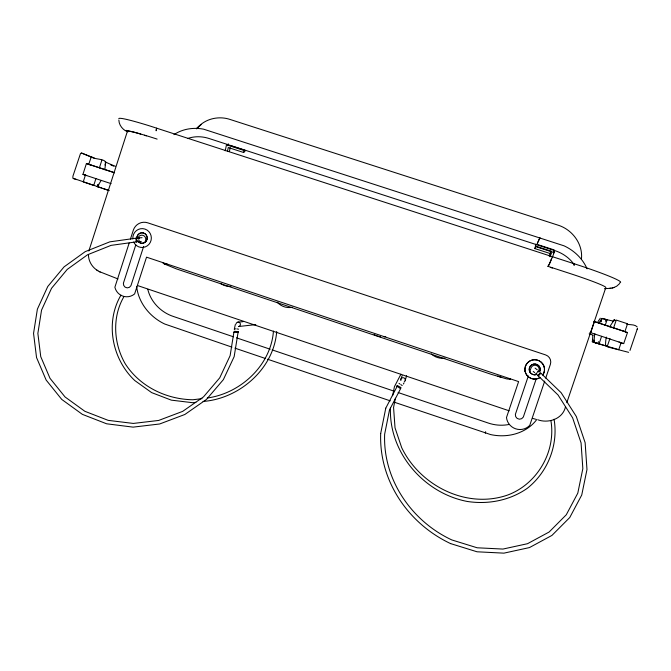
<?xml version="1.0" encoding="UTF-8"?>
<svg xmlns="http://www.w3.org/2000/svg" width="671" height="671" viewBox="0 0 671 671"><rect width="100%" height="100%" fill="white"/><g stroke="black" fill="none" stroke-linecap="round" stroke-linejoin="round"><path stroke-width="1.01" d="M592.342 341.824L592.828 335.584M581.472 258.721C582.965 243.623 572.002 229.339 557.769 225.07L230.036 119.446C218.402 115.529 204.21 118.826 196.695 128.866M601.568 336.356L599.06 343.896L593.894 342.302L594.489 335.961A37.995 35.001 -69.9 0 1 594.9 333.864M593.894 342.302L594.011 340.163M234.548 332.506L233.944 332.296M138.763 238.65L138.771 239.086L138.956 237.878A3.397 0.679 82 0 1 139.224 237.945M236.955 328.933L238.557 329.176M552.267 257.496L554.145 252.615L554.447 250.015L553.315 252.925M549.935 256.758L551.059 253.831L534.913 248.589L536.054 244.051M234.28 329.335L235.328 324.546M233.986 331.675L230.111 355.697L219.719 377.857L203.523 396.855L182.671 411.373L158.641 420.449L133.303 423.435L108.207 420.365L84.865 411.298L65.037 396.947L50.006 378.318L40.746 356.653L37.87 333.395L41.552 310.094L51.55 288.278L67.234 269.406L87.574 254.754L111.059 245.368L136.515 241.845M238.113 332.137L234.162 356.628L223.351 379.66L206.509 399.404L184.827 414.493L159.664 423.98L133.11 427.133L106.63 423.795L82.374 414.359L61.766 399.438L46.156 380.071L36.544 357.559L33.55 333.395L37.375 309.18L47.758 286.509L64.047 266.89L85.183 251.659L109.784 241.854L136.138 238.171M273.449 331.097C270.95 365.427 240.512 393.458 207.23 398.012M276.695 331.566C273.835 368.849 239.446 398.708 203.036 401.459M385.75 408.211L397.349 385.959M450.669 543.627L450.585 543.594C408.32 523.724 378.947 480.881 380.683 433.533L380.7 433.466M380.683 433.533L385.766 408.169M392.619 395.739L394.447 386.63L400.923 374.2M395.412 398.23L393.567 407.448L395.026 427.83L401.711 447.708C420.113 485.888 466.815 509.415 507.838 494.98C537.328 483.917 556.2 451.575 550.883 420.491M225.221 150.782L226.496 144.785L244.085 150.489L243.64 152.502L228.274 147.519L227.427 151.52M227.88 145.808L228.299 143.82M229.365 151.629L230.22 147.654M88.832 251.021L127.373 131.399M565.536 406.618C563.019 418.704 548.819 423.686 537.999 419.845M405.225 380.491L406.559 375.743M98.78 184.5L98.033 186.848L97.278 186.58L97.907 184.659L97.303 186.588L101.422 187.997M105.003 164.982C109.264 158.004 93.504 160.025 91.331 156.679L88.731 164.311L90.795 164.957M86.031 175.458L82.944 174.351L86.416 163.539L114.59 172.757L90.082 164.722M85.41 175.123L83.229 181.916L93.755 185.397L95.936 178.528M99.383 167.851L101.9 160.075M129.167 243.036L114.875 287.255A12.506 12.271 88.8 0 0 134.628 293.915L146.538 257.161L518.608 381.606L506.488 417.547A13.521 13.345 17.1 0 0 529.746 425.389L544.726 381.069M130.434 239.102L133.294 230.262A11.625 11.415 -85.3 0 1 147.704 222.814L545.64 354.925A7.507 7.415 7.3 0 1 550.388 364.328L545.724 378.117M135.802 244.848L123.397 283.204A4.101 4.026 88.9 0 0 130.92 285.737L143.661 246.383M144.928 242.449L145.565 240.478A4.043 3.967 -86 0 0 143.04 235.378A4.043 3.967 -86 0 0 138.033 237.97M605.234 325.309L607.087 319.723L601.954 318.44L600.713 322.114L601.971 318.448L607.087 319.723M528.345 375.928L515.378 414.351A4.261 4.211 17 0 0 523.33 417.026L536.305 378.587M529.679 371.986L531.004 368.043A4.202 4.152 9 0 1 536.314 365.435A4.202 4.152 9 0 1 538.972 370.694M597.869 343.527L598.49 341.673M605.368 321.308L605.997 319.455M566.802 402.701L605.821 287.565A43.363 2.491 17.7 0 0 569.494 273.349L547.905 266.32A12.741 1.132 -71 0 0 551.864 257.941L551.386 259.207A12.598 1.116 -71 0 1 547.913 266.328M590.774 332.355L594.607 321.048M592.954 339.903L592.292 341.875L618.746 349.666L621.027 342.956M624.944 331.449L627.553 323.774L616.255 320.075L613.411 328.387M620.792 342.923L623.695 343.602L627.502 332.514L593.709 321.367M400.847 379.409L402.122 375.668M607.423 345.926L609.947 338.545M629.977 350.455L637.408 328.622L637.156 329.335M534.913 248.589L535.651 246.609L554.145 252.615M537.303 243.699L537.672 242.743M549.13 255.961L551 251.105L535.315 246.014M537.647 242.818L539.929 237.702L538.008 241.904M120.931 295.206C104.844 322.575 112.023 359.153 134.804 380.574L151.629 392.61L171.331 400.142L192.661 402.709L195.865 402.332M123.9 296.691C111.99 317.207 113.533 343.359 125.167 363.657C139.753 386.504 166.123 399.337 192.887 399.757L202.063 398.641M537.605 375.005L538.276 376.188L540.709 373.395M400.889 388.106L389.515 409.897L384.651 434.179C382.814 479.354 411.415 521.141 451.826 539.937L477.173 547.788L502.948 549.063L527.515 543.703L549.13 532.011L566.282 514.774L577.79 493.16L582.839 468.635L581.069 442.902L572.615 417.823L558.029 394.976L538.31 375.961M100.885 180.969L97.278 186.58L98.603 184.743M403.38 384.013L403.976 382.99M597.928 321.703L600.319 318.197M399.832 383.955L398.993 383.367M139.845 241.334L139.744 241.493A3.397 0.679 81.9 0 1 139.316 241.216L138.88 240.042M615.299 320.444L614.292 319.773L610.493 325.561A42.986 41.501 4.1 0 0 609.78 326.92M602.004 318.389L600.763 320.126A37.995 35.001 -69.9 0 0 598.926 323.179M612.908 321.669L614.292 319.773M536.23 373.302L535.919 373.764L537.043 372.866M196.964 128.606L201.233 124.387L196.477 128.471M619.769 283.464L616.666 286.223L613.529 287.633M243.64 152.502L245.578 150.505L230.639 145.666M538.058 371.835L537.723 372.145L538.595 371.055L538.117 371.39M539.861 373.051L540.147 372.908A3.489 0.461 -39.9 0 1 540.482 372.967L537.84 375.232A3.489 0.461 -39.8 0 1 537.505 375.173M628.626 352.334L607.591 346.949M619.853 282.583L620.574 282.34A55.5 3.649 17.6 0 0 581.338 266.085L150.363 126.131A54.032 3.43 19 0 0 118.876 118.809M609.486 288.371L612.816 287.842M612.212 288.027L614.158 287.44M233.944 332.321L238.457 332.522L238.004 332.388M255.794 324.621L238.465 326.534A2.223 2.198 85.7 0 0 240.394 324.261A2.223 2.198 85.7 0 0 238.322 322.114A2.223 2.198 85.7 0 0 236.024 324.009M237.937 322.122L243.053 321.669M139.09 241.585L141.287 241.417M138.645 237.895L142.051 237.693M604.47 288.681L610.853 288.278M235.806 328.832L234.447 328.933M234.498 331.264L238.499 331.81L238.004 331.659M625.062 331.726L623.191 331.055M627.46 332.514L625.489 332.17M450.585 543.594L477.039 551.788L503.913 553.147L529.453 547.578L551.923 535.424L569.763 517.509L581.732 495.03L586.982 469.541L585.137 442.692L576.322 416.506L561.141 392.711L540.843 373.151M626.538 324.11C629.75 325.083 634.892 324.085 637.24 326.978M621.296 342.814L589.884 332.405M623.695 343.602L619.006 342.025M167.104 264.038L164.118 263.879L176.548 268.954L491.507 374.41L506.622 378.897L510.379 379.316L509.792 378.662M81.526 153.055L94.418 158.113M82.944 174.351L86.693 175.567M532.942 418.478L535.634 419.224M397.442 386.278L396.779 386.043L400.335 388.576M85.343 175.148L111.126 183.644M593.877 342.302L598.901 343.846A123.288 1.09 18.2 0 0 605.569 345.431L605.586 343.141A42.986 41.501 4.1 0 1 606.324 337.06M537.983 244.672L553.474 249.696M550.396 267.394L552.384 268.039M73.349 178.561L76.569 179.627M594.632 321.627L623.174 330.996M589.18 333.839L593.239 335.206M109.331 190.639L103.191 188.593M108.316 190.279L72.854 178.184L72.938 176.129L80.512 153.5L81.451 152.988L92.304 157.5M137.865 285.653L509.188 410.811M233.516 336.817L173.026 316.343A33.844 28.417 37.9 0 1 147.796 289.285M236.494 337.823L270.203 349.23M272.191 349.901L394.162 391.193M398.129 392.535L488.362 423.074A34.8 29.683 11.7 0 0 509.474 424.374M231.94 347.133L164.772 324.034A43.439 36.427 37.9 0 1 136.674 286.433M234.909 348.14L265.59 358.549M267.57 359.22L390.304 400.864M394.263 402.206L490.535 434.556A44.663 38.062 11.8 0 0 536.909 419.341M118.012 278.96L99.233 271.545M397.609 385.565L397.19 385.506L400.948 387.536M89.469 164.739L86.416 163.539M605.561 345.355L606.945 345.934M110.841 164.949L113.743 166.156M88.463 254.77C88.446 261.262 92.237 267.435 97.798 270.69M96.8 270.111L100.147 272.074M402.206 385.573L400.822 384.575M125.427 130.77C121.778 128.48 119.002 124.546 118.859 120.151M535.072 368.102L537.261 369.872M533.227 371.449L534.686 372.673M554.061 419.207C558.507 445.032 547.813 472.082 527.297 488.295C509.859 500.507 488.329 504.626 467.435 501.489C424.005 493.328 388.727 452.631 390.463 407.884M551 251.105L551.059 253.831M127.867 131.893A42.223 2.34 18.9 0 1 157.131 139.107M115.269 166.215A122.063 2.978 18.5 0 1 105.934 162.13L105.339 161.602L105.372 163.783A41.677 40.134 27.5 0 1 104.751 169.738M613.873 321.082A123.389 3.984 18.1 0 1 607.07 319.715M614.259 319.849A123.389 3.984 18.1 0 1 615.064 320.335M501.162 377.161A16.691 16.523 10.7 0 1 497.857 376.054M230.941 286.366A16.213 16.012 -86.6 0 1 220.985 283.749M444.957 358.138A16.54 16.456 15.1 0 1 431.336 353.969M385.724 336.507A16.398 16.372 51.1 0 1 384.03 336.767M380.608 336.733A16.398 16.372 51.1 0 1 377.261 335.986M376.465 335.701A16.398 16.372 51.1 0 1 374.141 334.569M165.636 264.408A16.146 15.869 -85.6 0 1 162.885 262.948M292.522 307.268A16.28 16.154 -89.1 0 1 277.198 302.143M573.973 264.307A37.056 33.265 5 0 0 554.909 250.635L209.067 138.503A36.125 31.638 45.5 0 0 187.997 138.402M173.94 134.636A46.374 40.579 45.4 0 1 203.59 129.167L564.051 245.829A47.574 42.676 5.1 0 1 587.083 268.819M136.926 238.515A5.267 5.175 -85.8 0 1 143.426 232.954A5.267 5.175 -85.8 0 1 146.32 241.065A5.267 5.175 -85.8 0 1 137.849 241.082M132.858 238.893A9.436 9.26 -85.8 0 1 145.011 229.088A9.436 9.26 -85.8 0 1 149.004 244.303A9.436 9.26 -85.8 0 1 133.688 242.055M136.842 238.499A5.276 5.175 -85.8 0 1 143.342 232.938A5.276 5.175 -85.8 0 1 146.236 241.04A5.276 5.175 -85.8 0 1 137.756 241.065M536.523 374.519A5.477 5.41 9 0 1 529.218 369.855A5.477 5.41 9 0 1 535.643 364.093A5.477 5.418 9 0 1 539.66 371.768A5.477 5.41 9 0 0 535.643 364.093A5.477 5.418 9 0 0 529.251 369.872A5.477 5.418 9 0 0 536.557 374.544M400.881 380.574A2.256 2.248 36.3 0 1 402.214 377.848A2.256 2.248 36.3 0 1 405.058 378.956A2.256 2.248 36.3 0 1 404.21 381.874M137.027 238.457A3.389 0.906 75.7 0 0 136.439 238.213L137.102 241.485A3.389 0.897 75.7 0 0 137.681 241.728M136.305 238.515A3.397 0.688 81.9 0 0 135.877 238.23L136.163 241.795A3.389 0.755 88.9 0 0 136.59 242.063M140.784 134.108A32.569 1.803 19 0 0 134.401 132.229L126.685 130.442A30.958 1.719 19 0 0 127.071 131.533M144.433 135.248A32.569 1.803 19 0 1 146.337 135.852M156.36 129.469L156.142 130.778L156.645 128.144L156.335 129.461M485.46 432.51L485.318 433.097L485.67 431.847L485.46 432.51M574.586 263.854L574.074 265.154L574.586 263.854M525.074 371.306A9.805 9.688 9 0 0 540.264 377.404A9.805 9.696 9 0 1 525.099 371.331A9.805 9.688 9 0 1 536.699 359.941A9.805 9.696 9 0 1 542.722 375.064A9.805 9.688 9 0 0 536.699 359.941A9.805 9.696 9 0 0 525.099 371.331"/></g></svg>
